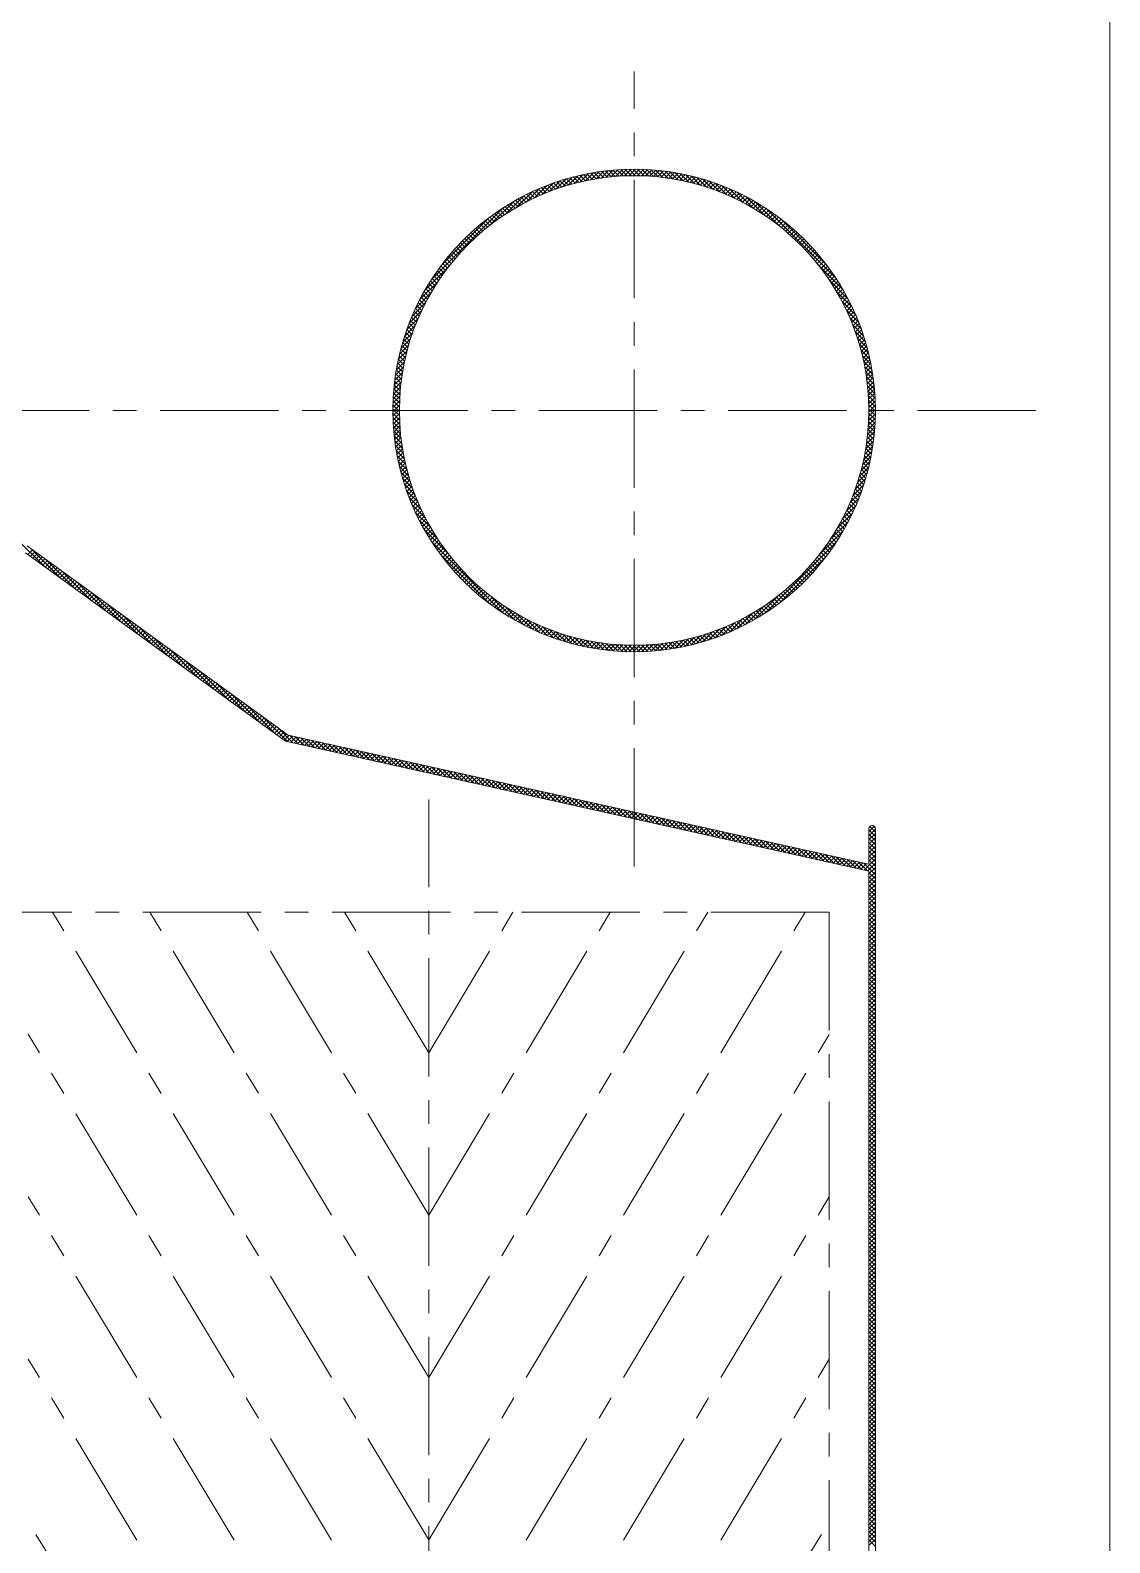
# Model space of a CAD drawing. Header units: millimetres. Extents: x 3384 to 3978, y 1077 to 1497.
# Drawn here: x 3756.69 to 3779.5, y 1166.04 to 1198 of the extents above; entities that cross this region are included whole.
import ezdxf

# ---------------------------------------------------------------- set-up
doc = ezdxf.new("R2010")
doc.units = ezdxf.units.MM
doc.linetypes.add('CENTERX2', pattern=[4, 2.5, -0.5, 0.5, -0.5])
for name, color, linetype, lineweight, true_color in [('1', 1, 'Continuous', 18, 0xff0000), ('2', 2, 'Continuous', 18, 0xffff00), ('3', 3, 'CENTERX2', 18, 0x00ff00)]:
    doc.layers.add(name, color=color, linetype=linetype, lineweight=lineweight, true_color=true_color)
pattern_1 = [(45, (3302.078216, 652.85658), (-0.0449012806, 0.0449012806), []), (135, (3302.078216, 652.85658), (-0.0449012806, -0.0449012806), [])]

msp = doc.modelspace()

# ---------------------------------------------------------------- hatches: boundary and pattern name
at = {"layer": '2'}
h = msp.add_hatch(dxfattribs=at)
h.set_pattern_fill('ANSI37', color=256, scale=0.02, style=0)
h.set_pattern_definition(pattern_1)
edge = h.paths.add_edge_path(flags=0)
edge.add_line((3769.45127, 1195.06188), (3769.45127, 1194.92349))
edge.add_arc((3769.45127, 1189.96409), 4.9594, 90, 180)
edge.add_line((3764.49186, 1189.96409), (3764.35347, 1189.96409))
edge.add_arc((3769.45127, 1189.96409), 5.09779, 90, 180, ccw=False)
edge = h.paths.add_edge_path(flags=0)
edge.add_arc((3769.45127, 1189.96409), 5.09779, 0, 90, ccw=False)
edge.add_line((3774.54906, 1189.96409), (3774.41067, 1189.96409))
edge.add_arc((3769.45127, 1189.96409), 4.9594, 0, 90)
edge.add_line((3769.45127, 1194.92349), (3769.45127, 1195.06188))
edge = h.paths.add_edge_path(flags=0)
edge.add_arc((3769.45127, 1189.96409), 5.09779, 90, 180, ccw=False)
edge.add_line((3769.45127, 1195.06188), (3769.45127, 1194.92349))
edge.add_arc((3769.45127, 1189.96409), 4.9594, 90, 180)
edge.add_arc((3769.45127, 1189.96409), 4.9594, 180, 270)
edge.add_line((3769.45127, 1185.00469), (3769.45127, 1184.8663))
edge.add_arc((3769.45127, 1189.96409), 5.09779, 180, 270, ccw=False)
edge = h.paths.add_edge_path(flags=0)
edge.add_arc((3769.45127, 1189.96409), 4.9594, 270, 360)
edge.add_arc((3769.45127, 1189.96409), 4.9594, 0, 90)
edge.add_line((3769.45127, 1194.92349), (3769.45127, 1195.06188))
edge.add_arc((3769.45127, 1189.96409), 5.09779, 0, 90, ccw=False)
edge.add_arc((3769.45127, 1189.96409), 5.09779, 270, 360, ccw=False)
edge.add_line((3769.45127, 1184.8663), (3769.45127, 1185.00469))
h = msp.add_hatch(dxfattribs=at)
h.set_pattern_fill('ANSI37', color=256, scale=0.02, style=0)
h.set_pattern_definition(pattern_1)
edge = h.paths.add_edge_path(flags=0)
edge.add_line((3769.45127, 1194.92349), (3769.45127, 1195.06188))
edge.add_arc((3769.45127, 1189.96409), 5.09779, 0, 90, ccw=False)
edge.add_line((3774.54906, 1189.96409), (3774.41067, 1189.96409))
edge.add_arc((3769.45127, 1189.96409), 4.9594, 0, 90)
edge = h.paths.add_edge_path(flags=0)
edge.add_line((3769.45127, 1195.06188), (3769.45127, 1194.92349))
edge.add_arc((3769.45127, 1189.96409), 4.9594, 90, 180)
edge.add_line((3764.49186, 1189.96409), (3764.35347, 1189.96409))
edge.add_arc((3769.45127, 1189.96409), 5.09779, 90, 180, ccw=False)

# ---------------------------------------------------------------- linework, layer by layer
at = {"layer": '1'}
for p, q in [((3779.49994, 1198.8697), (3779.49994, 1133.61893)), ((3769.45127, 1194.95708), (3769.45127, 1194.95708)), ((3756.62563, 1187.10424), (3762.14022, 1183.10807)), ((3756.59234, 1186.95745), (3762.0822, 1182.97921)), ((3762.0822, 1182.97921), (3774.41067, 1180.23439)), ((3762.14022, 1183.10807), (3774.41067, 1180.37617)), ((3774.41067, 1181.12887), (3774.41067, 1180.37617)), ((3774.54906, 1181.12887), (3774.54906, 1151.33151)), ((3774.41067, 1180.23439), (3774.41067, 1152.25424))]:
    msp.add_line(p, q, dxfattribs=at)
for radius in [5.09779, 4.9594]:
    msp.add_circle((3769.45127, 1189.96409), radius, dxfattribs=at)
msp.add_arc((3774.47986, 1181.12887), 0.06919, 0, 180, dxfattribs=at)
at = {"layer": '2'}
for p, q in [((3756.99138, 1186.66829), (3756.39096, 1187.2687)), ((3756.64286, 1186.92084), (3756.74196, 1187.01994)), ((3756.69493, 1186.88311), (3756.79403, 1186.98221)), ((3757.31752, 1186.43195), (3756.69684, 1187.05264)), ((3756.747, 1186.84538), (3756.8461, 1186.94447)), ((3756.79907, 1186.80765), (3756.89817, 1186.90674)), ((3756.85114, 1186.76991), (3756.95024, 1186.86901)), ((3756.90321, 1186.73218), (3757.00231, 1186.83128)), ((3756.95528, 1186.69445), (3757.05438, 1186.79354)), ((3757.00735, 1186.65672), (3757.10645, 1186.75581)), ((3757.64367, 1186.19561), (3757.02298, 1186.8163)), ((3757.05942, 1186.61898), (3757.15852, 1186.71808)), ((3757.11149, 1186.58125), (3757.21058, 1186.68035)), ((3757.16356, 1186.54352), (3757.26265, 1186.64261)), ((3757.21563, 1186.50579), (3757.31472, 1186.60488)), ((3757.2677, 1186.46805), (3757.36679, 1186.56715)), ((3757.31977, 1186.43032), (3757.41886, 1186.52942)), ((3757.96981, 1185.95927), (3757.34912, 1186.57996)), ((3757.37184, 1186.39259), (3757.47093, 1186.49168)), ((3757.42391, 1186.35486), (3757.523, 1186.45395)), ((3757.47598, 1186.31712), (3757.57507, 1186.41622)), ((3757.52805, 1186.27939), (3757.62714, 1186.37849)), ((3758.29595, 1185.72293), (3757.67526, 1186.34362)), ((3757.58012, 1186.24166), (3757.67921, 1186.34075)), ((3757.63219, 1186.20392), (3757.73128, 1186.30302)), ((3757.68426, 1186.16619), (3757.78335, 1186.26529)), ((3757.73633, 1186.12846), (3757.83542, 1186.22756)), ((3757.7884, 1186.09073), (3757.88749, 1186.18982)), ((3757.84047, 1186.05299), (3757.93956, 1186.15209)), ((3757.89254, 1186.01526), (3757.99163, 1186.11436)), ((3757.94461, 1185.97753), (3758.0437, 1186.07662)), ((3757.99668, 1185.9398), (3758.09577, 1186.03889)), ((3758.62209, 1185.48659), (3758.0014, 1186.10728)), ((3758.04875, 1185.90206), (3758.14784, 1186.00116)), ((3758.10082, 1185.86433), (3758.19991, 1185.96343)), ((3758.15289, 1185.8266), (3758.25198, 1185.92569)), ((3758.20496, 1185.78887), (3758.30405, 1185.88796)), ((3758.25703, 1185.75113), (3758.35612, 1185.85023)), ((3758.3091, 1185.7134), (3758.40819, 1185.8125)), ((3758.94824, 1185.25025), (3758.32755, 1185.87094)), ((3758.36117, 1185.67567), (3758.46026, 1185.77476)), ((3758.41324, 1185.63794), (3758.51233, 1185.73703)), ((3758.46531, 1185.6002), (3758.5644, 1185.6993)), ((3758.51738, 1185.56247), (3758.61647, 1185.66157)), ((3758.56945, 1185.52474), (3758.66854, 1185.62383)), ((3758.62152, 1185.48701), (3758.72061, 1185.5861)), ((3759.27438, 1185.01391), (3758.65369, 1185.6346)), ((3758.67359, 1185.44927), (3758.77268, 1185.54837)), ((3758.72566, 1185.41154), (3758.82475, 1185.51064)), ((3758.77773, 1185.37381), (3758.87682, 1185.4729)), ((3758.8298, 1185.33607), (3758.92889, 1185.43517)), ((3758.88187, 1185.29834), (3758.98096, 1185.39744)), ((3759.60052, 1184.77757), (3758.97983, 1185.39826)), ((3758.93394, 1185.26061), (3759.03303, 1185.35971)), ((3758.98601, 1185.22288), (3759.0851, 1185.32197)), ((3759.03808, 1185.18514), (3759.13717, 1185.28424)), ((3759.09015, 1185.14741), (3759.18924, 1185.24651)), ((3759.14222, 1185.10968), (3759.24131, 1185.20877)), ((3759.19429, 1185.07195), (3759.29338, 1185.17104)), ((3759.24636, 1185.03421), (3759.34545, 1185.13331)), ((3759.29843, 1184.99648), (3759.39752, 1185.09558)), ((3759.92666, 1184.54123), (3759.30597, 1185.16192)), ((3759.3505, 1184.95875), (3759.44959, 1185.05784)), ((3759.40257, 1184.92102), (3759.50166, 1185.02011)), ((3759.45464, 1184.88328), (3759.55373, 1184.98238)), ((3759.50671, 1184.84555), (3759.6058, 1184.94465)), ((3759.55878, 1184.80782), (3759.65787, 1184.90691)), ((3759.61085, 1184.77009), (3759.70994, 1184.86918)), ((3760.25281, 1184.30489), (3759.63212, 1184.92558)), ((3759.66292, 1184.73235), (3759.76201, 1184.83145)), ((3759.71499, 1184.69462), (3759.81408, 1184.79372)), ((3759.76706, 1184.65689), (3759.86615, 1184.75598)), ((3759.81913, 1184.61916), (3759.91822, 1184.71825)), ((3759.8712, 1184.58142), (3759.97029, 1184.68052)), ((3759.92327, 1184.54369), (3760.02236, 1184.64279)), ((3760.57895, 1184.06855), (3759.95826, 1184.68924)), ((3759.97534, 1184.50596), (3760.07443, 1184.60505)), ((3760.02741, 1184.46822), (3760.1265, 1184.56732)), ((3760.07948, 1184.43049), (3760.17857, 1184.52959)), ((3760.13155, 1184.39276), (3760.23064, 1184.49186)), ((3760.18362, 1184.35503), (3760.28271, 1184.45412)), ((3760.90509, 1183.83221), (3760.2844, 1184.4529)), ((3760.23569, 1184.31729), (3760.33478, 1184.41639)), ((3760.28776, 1184.27956), (3760.38685, 1184.37866)), ((3760.33983, 1184.24183), (3760.43892, 1184.34092)), ((3760.3919, 1184.2041), (3760.49099, 1184.30319)), ((3760.44397, 1184.16636), (3760.54306, 1184.26546)), ((3760.49604, 1184.12863), (3760.59513, 1184.22773)), ((3760.54811, 1184.0909), (3760.6472, 1184.18999)), ((3760.60018, 1184.05317), (3760.69927, 1184.15226)), ((3761.23123, 1183.59587), (3760.61054, 1184.21656)), ((3760.65225, 1184.01543), (3760.75134, 1184.11453)), ((3760.70432, 1183.9777), (3760.80341, 1184.0768)), ((3760.75639, 1183.93997), (3760.85548, 1184.03906)), ((3760.80846, 1183.90224), (3760.90755, 1184.00133)), ((3760.86053, 1183.8645), (3760.95962, 1183.9636)), ((3760.9126, 1183.82677), (3761.01169, 1183.92587)), ((3761.55738, 1183.35953), (3760.93669, 1183.98022)), ((3760.96467, 1183.78904), (3761.06376, 1183.88813)), ((3761.01674, 1183.75131), (3761.11583, 1183.8504)), ((3761.06881, 1183.71357), (3761.1679, 1183.81267)), ((3761.12088, 1183.67584), (3761.21997, 1183.77494)), ((3761.17295, 1183.63811), (3761.27204, 1183.7372)), ((3761.22502, 1183.60037), (3761.32411, 1183.69947)), ((3761.88352, 1183.12319), (3761.26283, 1183.74388)), ((3761.27709, 1183.56264), (3761.37618, 1183.66174)), ((3761.32916, 1183.52491), (3761.42825, 1183.62401)), ((3761.38123, 1183.48718), (3761.48032, 1183.58627)), ((3761.4333, 1183.44944), (3761.53239, 1183.54854)), ((3761.48537, 1183.41171), (3761.58446, 1183.51081)), ((3761.53744, 1183.37398), (3761.63653, 1183.47307)), ((3762.12735, 1182.96916), (3761.58897, 1183.50754)), ((3761.58951, 1183.33625), (3761.6886, 1183.43534)), ((3761.64158, 1183.29851), (3761.74067, 1183.39761)), ((3761.69365, 1183.26078), (3761.79274, 1183.35988)), ((3761.74572, 1183.22305), (3761.84481, 1183.32214)), ((3761.79779, 1183.18532), (3761.89688, 1183.28441)), ((3761.84986, 1183.14758), (3761.94895, 1183.24668)), ((3761.90192, 1183.10985), (3762.00102, 1183.20895)), ((3762.24287, 1182.94344), (3761.91511, 1183.2712)), ((3761.95399, 1183.07212), (3762.05309, 1183.17121)), ((3762.00606, 1183.03439), (3762.10516, 1183.13348)), ((3762.05813, 1182.99665), (3762.16421, 1183.10273)), ((3762.1217, 1182.97042), (3762.23766, 1183.08638)), ((3762.35839, 1182.91772), (3762.17601, 1183.10011)), ((3762.19515, 1182.95407), (3762.31111, 1183.07003)), ((3762.2686, 1182.93771), (3762.38456, 1183.05367)), ((3762.47392, 1182.892), (3762.29153, 1183.07439)), ((3762.34205, 1182.92136), (3762.45801, 1183.03732)), ((3762.58944, 1182.86628), (3762.40706, 1183.04867)), ((3762.4155, 1182.90501), (3762.53146, 1183.02097)), ((3762.48895, 1182.88865), (3762.60491, 1183.00461)), ((3762.70496, 1182.84056), (3762.52258, 1183.02295)), ((3762.5624, 1182.8723), (3762.67836, 1182.98826)), ((3762.63585, 1182.85595), (3762.75181, 1182.97191)), ((3762.82048, 1182.81484), (3762.6381, 1182.99723)), ((3762.7093, 1182.8396), (3762.82526, 1182.95556)), ((3762.93601, 1182.78912), (3762.75362, 1182.97151)), ((3762.78275, 1182.82324), (3762.89871, 1182.9392)), ((3762.8562, 1182.80689), (3762.97216, 1182.92285)), ((3763.05153, 1182.7634), (3762.86915, 1182.94579)), ((3762.92965, 1182.79054), (3763.04561, 1182.9065)), ((3763.16705, 1182.73768), (3762.98467, 1182.92006)), ((3763.0031, 1182.77418), (3763.11906, 1182.89014)), ((3763.07655, 1182.75783), (3763.19251, 1182.87379)), ((3763.28258, 1182.71196), (3763.10019, 1182.89434)), ((3763.15, 1182.74148), (3763.26596, 1182.85744)), ((3763.3981, 1182.68624), (3763.21571, 1182.86862)), ((3763.22345, 1182.72512), (3763.33941, 1182.84109)), ((3763.51362, 1182.66052), (3763.33124, 1182.8429)), ((3763.2969, 1182.70877), (3763.41286, 1182.82473)), ((3763.37035, 1182.69242), (3763.48631, 1182.80838)), ((3763.4438, 1182.67607), (3763.55976, 1182.79203)), ((3763.62914, 1182.6348), (3763.44676, 1182.81718)), ((3763.51725, 1182.65971), (3763.63321, 1182.77567)), ((3763.74467, 1182.60908), (3763.56228, 1182.79146)), ((3763.5907, 1182.64336), (3763.70666, 1182.75932)), ((3763.66415, 1182.62701), (3763.78011, 1182.74297)), ((3763.86019, 1182.58336), (3763.6778, 1182.76574)), ((3763.7376, 1182.61065), (3763.85356, 1182.72661)), ((3763.97571, 1182.55764), (3763.79333, 1182.74002)), ((3763.81104, 1182.5943), (3763.92701, 1182.71026)), ((3763.88449, 1182.57795), (3764.00045, 1182.69391)), ((3764.09123, 1182.53192), (3763.90885, 1182.7143)), ((3763.95794, 1182.5616), (3764.0739, 1182.67756)), ((3764.20676, 1182.5062), (3764.02437, 1182.68858)), ((3764.03139, 1182.54524), (3764.14735, 1182.6612)), ((3764.10484, 1182.52889), (3764.2208, 1182.64485)), ((3764.32228, 1182.48048), (3764.13989, 1182.66286)), ((3764.17829, 1182.51254), (3764.29425, 1182.6285)), ((3764.25174, 1182.49618), (3764.3677, 1182.61214)), ((3764.4378, 1182.45476), (3764.25542, 1182.63714)), ((3764.32519, 1182.47983), (3764.44115, 1182.59579)), ((3764.55332, 1182.42904), (3764.37094, 1182.61142)), ((3764.39864, 1182.46348), (3764.5146, 1182.57944)), ((3764.47209, 1182.44713), (3764.58805, 1182.56309)), ((3764.66885, 1182.40332), (3764.48646, 1182.5857)), ((3764.54554, 1182.43077), (3764.6615, 1182.54673)), ((3764.78437, 1182.3776), (3764.60199, 1182.55998)), ((3764.61899, 1182.41442), (3764.73495, 1182.53038)), ((3764.69244, 1182.39807), (3764.8084, 1182.51403)), ((3764.89989, 1182.35188), (3764.71751, 1182.53426)), ((3765.01541, 1182.32616), (3764.83303, 1182.50854)), ((3764.76589, 1182.38171), (3764.88185, 1182.49767)), ((3764.83934, 1182.36536), (3764.9553, 1182.48132)), ((3764.91279, 1182.34901), (3765.02875, 1182.46497)), ((3765.13094, 1182.30044), (3764.94855, 1182.48282)), ((3764.98624, 1182.33266), (3765.1022, 1182.44862)), ((3765.05969, 1182.3163), (3765.17565, 1182.43226)), ((3765.24646, 1182.27472), (3765.06408, 1182.4571)), ((3765.13314, 1182.29995), (3765.2491, 1182.41591)), ((3765.36198, 1182.249), (3765.1796, 1182.43138)), ((3765.20659, 1182.2836), (3765.32255, 1182.39956)), ((3765.28004, 1182.26724), (3765.396, 1182.3832)), ((3765.47751, 1182.22328), (3765.29512, 1182.40566)), ((3765.35349, 1182.25089), (3765.46945, 1182.36685)), ((3765.59303, 1182.19756), (3765.41064, 1182.37994)), ((3765.42694, 1182.23454), (3765.5429, 1182.3505)), ((3765.50039, 1182.21818), (3765.61635, 1182.33415)), ((3765.70855, 1182.17184), (3765.52617, 1182.35422)), ((3765.57384, 1182.20183), (3765.6898, 1182.31779)), ((3765.82407, 1182.14612), (3765.64169, 1182.3285)), ((3765.64729, 1182.18548), (3765.76325, 1182.30144)), ((3765.72074, 1182.16913), (3765.8367, 1182.28509)), ((3765.9396, 1182.1204), (3765.75721, 1182.30278)), ((3765.79419, 1182.15277), (3765.91015, 1182.26873)), ((3765.86764, 1182.13642), (3765.9836, 1182.25238)), ((3766.05512, 1182.09468), (3765.87273, 1182.27706)), ((3765.94108, 1182.12007), (3766.05705, 1182.23603)), ((3766.17064, 1182.06896), (3765.98826, 1182.25134)), ((3766.01453, 1182.10371), (3766.13049, 1182.21967)), ((3766.08798, 1182.08736), (3766.20394, 1182.20332)), ((3766.28616, 1182.04324), (3766.10378, 1182.22562)), ((3766.40169, 1182.01752), (3766.2193, 1182.1999)), ((3766.16143, 1182.07101), (3766.27739, 1182.18697)), ((3766.23488, 1182.05466), (3766.35084, 1182.17062)), ((3766.30833, 1182.0383), (3766.42429, 1182.15426)), ((3766.51721, 1181.9918), (3766.33482, 1182.17418)), ((3766.38178, 1182.02195), (3766.49774, 1182.13791)), ((3766.63273, 1181.96608), (3766.45035, 1182.14846)), ((3766.45523, 1182.0056), (3766.57119, 1182.12156)), ((3766.52868, 1181.98924), (3766.64464, 1182.1052)), ((3766.74825, 1181.94036), (3766.56587, 1182.12274)), ((3766.60213, 1181.97289), (3766.71809, 1182.08885)), ((3766.67558, 1181.95654), (3766.79154, 1182.0725)), ((3766.86378, 1181.91464), (3766.68139, 1182.09702)), ((3766.74903, 1181.94019), (3766.86499, 1182.05615)), ((3766.9793, 1181.88892), (3766.79692, 1182.0713)), ((3766.82248, 1181.92383), (3766.93844, 1182.03979)), ((3766.89593, 1181.90748), (3767.01189, 1182.02344)), ((3767.09482, 1181.8632), (3766.91244, 1182.04558)), ((3766.96938, 1181.89113), (3767.08534, 1182.00709)), ((3767.21034, 1181.83748), (3767.02796, 1182.01986)), ((3767.04283, 1181.87477), (3767.15879, 1181.99073)), ((3767.11628, 1181.85842), (3767.23224, 1181.97438)), ((3767.32587, 1181.81176), (3767.14348, 1181.99414)), ((3767.18973, 1181.84207), (3767.30569, 1181.95803)), ((3767.44139, 1181.78604), (3767.25901, 1181.96842)), ((3767.26318, 1181.82572), (3767.37914, 1181.94168)), ((3767.33663, 1181.80936), (3767.45259, 1181.92532)), ((3767.55691, 1181.76032), (3767.37453, 1181.9427)), ((3767.41008, 1181.79301), (3767.52604, 1181.90897)), ((3767.48353, 1181.77666), (3767.59949, 1181.89262)), ((3767.67244, 1181.7346), (3767.49005, 1181.91698)), ((3767.55698, 1181.7603), (3767.67294, 1181.87626)), ((3767.78796, 1181.70888), (3767.60557, 1181.89126)), ((3767.63043, 1181.74395), (3767.74639, 1181.85991)), ((3767.70388, 1181.7276), (3767.81984, 1181.84356)), ((3767.90348, 1181.68316), (3767.7211, 1181.86554)), ((3767.77733, 1181.71124), (3767.89329, 1181.82721)), ((3768.019, 1181.65744), (3767.83662, 1181.83982)), ((3767.85078, 1181.69489), (3767.96674, 1181.81085)), ((3767.92423, 1181.67854), (3768.04019, 1181.7945)), ((3768.13453, 1181.63172), (3767.95214, 1181.8141)), ((3767.99768, 1181.66219), (3768.11364, 1181.77815)), ((3768.25005, 1181.606), (3768.06766, 1181.78838)), ((3768.07112, 1181.64583), (3768.18709, 1181.76179)), ((3768.14457, 1181.62948), (3768.26053, 1181.74544)), ((3768.36557, 1181.58028), (3768.18319, 1181.76266)), ((3768.21802, 1181.61313), (3768.33398, 1181.72909)), ((3768.29147, 1181.59677), (3768.40743, 1181.71273)), ((3768.48109, 1181.55456), (3768.29871, 1181.73694)), ((3768.36492, 1181.58042), (3768.48088, 1181.69638)), ((3768.59662, 1181.52884), (3768.41423, 1181.71122)), ((3768.43837, 1181.56407), (3768.55433, 1181.68003)), ((3768.51182, 1181.54772), (3768.62778, 1181.66368)), ((3768.71214, 1181.50312), (3768.52975, 1181.6855)), ((3768.58527, 1181.53136), (3768.70123, 1181.64732)), ((3768.82766, 1181.4774), (3768.64528, 1181.65978)), ((3768.65872, 1181.51501), (3768.77468, 1181.63097)), ((3768.73217, 1181.49866), (3768.84813, 1181.61462)), ((3768.94318, 1181.45168), (3768.7608, 1181.63406)), ((3768.80562, 1181.4823), (3768.92158, 1181.59826)), ((3769.05871, 1181.42596), (3768.87632, 1181.60834)), ((3768.87907, 1181.46595), (3768.99503, 1181.58191)), ((3768.95252, 1181.4496), (3769.06848, 1181.56556)), ((3769.17423, 1181.40024), (3768.99185, 1181.58262)), ((3769.28975, 1181.37452), (3769.10737, 1181.5569)), ((3769.02597, 1181.43325), (3769.14193, 1181.54921)), ((3769.09942, 1181.41689), (3769.21538, 1181.53285)), ((3769.17287, 1181.40054), (3769.28883, 1181.5165)), ((3769.40527, 1181.3488), (3769.22289, 1181.53118)), ((3769.24632, 1181.38419), (3769.36228, 1181.50015)), ((3769.31977, 1181.36783), (3769.43573, 1181.48379)), ((3769.5208, 1181.32308), (3769.33841, 1181.50546)), ((3769.39322, 1181.35148), (3769.50918, 1181.46744)), ((3769.63632, 1181.29736), (3769.45394, 1181.47974)), ((3769.46667, 1181.33513), (3769.58263, 1181.45109)), ((3769.54012, 1181.31877), (3769.65608, 1181.43474)), ((3769.75184, 1181.27164), (3769.56946, 1181.45402)), ((3769.61357, 1181.30242), (3769.72953, 1181.41838)), ((3769.86737, 1181.24592), (3769.68498, 1181.4283)), ((3769.68702, 1181.28607), (3769.80298, 1181.40203)), ((3769.76047, 1181.26972), (3769.87643, 1181.38568)), ((3769.98289, 1181.2202), (3769.8005, 1181.40258)), ((3769.83392, 1181.25336), (3769.94988, 1181.36932)), ((3769.90737, 1181.23701), (3770.02333, 1181.35297)), ((3770.09841, 1181.19448), (3769.91603, 1181.37686)), ((3769.98082, 1181.22066), (3770.09678, 1181.33662)), ((3770.21393, 1181.16876), (3770.03155, 1181.35114)), ((3770.05427, 1181.2043), (3770.17023, 1181.32027)), ((3770.12772, 1181.18795), (3770.24368, 1181.30391)), ((3770.32946, 1181.14304), (3770.14707, 1181.32542)), ((3770.20116, 1181.1716), (3770.31713, 1181.28756)), ((3770.44498, 1181.11732), (3770.26259, 1181.2997)), ((3770.27461, 1181.15525), (3770.39057, 1181.27121)), ((3770.34806, 1181.13889), (3770.46402, 1181.25485)), ((3770.5605, 1181.0916), (3770.37812, 1181.27398)), ((3770.42151, 1181.12254), (3770.53747, 1181.2385)), ((3770.67602, 1181.06588), (3770.49364, 1181.24826)), ((3770.49496, 1181.10619), (3770.61092, 1181.22215)), ((3770.56841, 1181.08983), (3770.68437, 1181.20579)), ((3770.79155, 1181.04016), (3770.60916, 1181.22254)), ((3770.64186, 1181.07348), (3770.75782, 1181.18944)), ((3770.71531, 1181.05713), (3770.83127, 1181.17309)), ((3770.90707, 1181.01444), (3770.72469, 1181.19682)), ((3770.78876, 1181.04078), (3770.90472, 1181.15674)), ((3771.02259, 1180.98872), (3770.84021, 1181.1711)), ((3770.86221, 1181.02442), (3770.97817, 1181.14038)), ((3770.93566, 1181.00807), (3771.05162, 1181.12403)), ((3771.13811, 1180.963), (3770.95573, 1181.14538)), ((3771.00911, 1180.99172), (3771.12507, 1181.10768)), ((3771.25364, 1180.93728), (3771.07125, 1181.11966)), ((3771.08256, 1180.97536), (3771.19852, 1181.09132)), ((3771.15601, 1180.95901), (3771.27197, 1181.07497)), ((3771.36916, 1180.91156), (3771.18678, 1181.09394)), ((3771.22946, 1180.94266), (3771.34542, 1181.05862)), ((3771.48468, 1180.88584), (3771.3023, 1181.06822)), ((3771.30291, 1180.92631), (3771.41887, 1181.04227)), ((3771.37636, 1180.90995), (3771.49232, 1181.02591)), ((3771.60021, 1180.86012), (3771.41782, 1181.0425)), ((3771.44981, 1180.8936), (3771.56577, 1181.00956)), ((3771.52326, 1180.87725), (3771.63922, 1180.99321)), ((3771.71573, 1180.83439), (3771.53334, 1181.01678)), ((3771.59671, 1180.86089), (3771.71267, 1180.97685)), ((3771.83125, 1180.80867), (3771.64887, 1180.99106)), ((3771.67016, 1180.84454), (3771.78612, 1180.9605)), ((3771.74361, 1180.82819), (3771.85957, 1180.94415)), ((3771.94677, 1180.78295), (3771.76439, 1180.96534)), ((3771.81706, 1180.81183), (3771.93302, 1180.9278)), ((3772.0623, 1180.75723), (3771.87991, 1180.93962)), ((3771.89051, 1180.79548), (3772.00647, 1180.91144)), ((3772.17782, 1180.73151), (3771.99543, 1180.9139)), ((3774.41067, 1181.07058), (3774.52303, 1181.18295)), ((3774.41067, 1180.98078), (3774.54906, 1181.11917)), ((3774.54906, 1180.96455), (3774.41067, 1181.10294)), ((3774.41067, 1180.89098), (3774.54906, 1181.02937)), ((3774.54906, 1180.87475), (3774.41067, 1181.01313)), ((3774.41067, 1180.80117), (3774.54906, 1180.93956)), ((3774.54906, 1180.78494), (3774.41067, 1180.92333)), ((3774.54906, 1181.05435), (3774.42835, 1181.17506)), ((3774.5468, 1181.14641), (3774.49741, 1181.1958)), ((3771.96396, 1180.77913), (3772.07992, 1180.89509)), ((3772.03741, 1180.76278), (3772.15337, 1180.87874)), ((3772.11086, 1180.74642), (3772.22682, 1180.86238)), ((3772.29334, 1180.70579), (3772.11096, 1180.88818)), ((3772.18431, 1180.73007), (3772.30027, 1180.84603)), ((3772.40886, 1180.68007), (3772.22648, 1180.86246)), ((3772.25776, 1180.71372), (3772.37372, 1180.82968)), ((3772.3312, 1180.69736), (3772.44717, 1180.81332)), ((3772.52439, 1180.65435), (3772.342, 1180.83674)), ((3772.40465, 1180.68101), (3772.52061, 1180.79697)), ((3772.63991, 1180.62863), (3772.45752, 1180.81102)), ((3772.4781, 1180.66466), (3772.59406, 1180.78062)), ((3772.55155, 1180.64831), (3772.66751, 1180.76427)), ((3772.75543, 1180.60291), (3772.57305, 1180.7853)), ((3772.625, 1180.63195), (3772.74096, 1180.74791)), ((3772.87095, 1180.57719), (3772.68857, 1180.75958)), ((3772.69845, 1180.6156), (3772.81441, 1180.73156)), ((3772.7719, 1180.59925), (3772.88786, 1180.71521)), ((3772.98648, 1180.55147), (3772.80409, 1180.73386)), ((3772.84535, 1180.58289), (3772.96131, 1180.69885)), ((3772.9188, 1180.56654), (3773.03476, 1180.6825)), ((3773.102, 1180.52575), (3772.91962, 1180.70814)), ((3772.99225, 1180.55019), (3773.10821, 1180.66615)), ((3773.21752, 1180.50003), (3773.03514, 1180.68242)), ((3773.0657, 1180.53384), (3773.18166, 1180.6498)), ((3773.13915, 1180.51748), (3773.25511, 1180.63344)), ((3773.33304, 1180.47431), (3773.15066, 1180.6567)), ((3773.2126, 1180.50113), (3773.32856, 1180.61709)), ((3773.44857, 1180.44859), (3773.26618, 1180.63098)), ((3773.28605, 1180.48478), (3773.40201, 1180.60074)), ((3773.56409, 1180.42287), (3773.38171, 1180.60526)), ((3774.41067, 1180.71137), (3774.54906, 1180.84976)), ((3774.54906, 1180.69514), (3774.41067, 1180.83353)), ((3774.41067, 1180.62157), (3774.54906, 1180.75996)), ((3774.54906, 1180.60534), (3774.41067, 1180.74373)), ((3774.41067, 1180.53177), (3774.54906, 1180.67016)), ((3774.54906, 1180.51553), (3774.41067, 1180.65392)), ((3773.3595, 1180.46842), (3773.47546, 1180.58438)), ((3773.43295, 1180.45207), (3773.54891, 1180.56803)), ((3773.67961, 1180.39715), (3773.49723, 1180.57954)), ((3773.5064, 1180.43572), (3773.62236, 1180.55168)), ((3773.57985, 1180.41937), (3773.69581, 1180.53533)), ((3773.79514, 1180.37143), (3773.61275, 1180.55382)), ((3773.6533, 1180.40301), (3773.76926, 1180.51897)), ((3773.72675, 1180.38666), (3773.84271, 1180.50262)), ((3773.91066, 1180.34571), (3773.72827, 1180.5281)), ((3773.8002, 1180.37031), (3773.91616, 1180.48627)), ((3774.02618, 1180.31999), (3773.8438, 1180.50238)), ((3773.87365, 1180.35395), (3773.98961, 1180.46991)), ((3773.9471, 1180.3376), (3774.06306, 1180.45356)), ((3774.1417, 1180.29427), (3773.95932, 1180.47666)), ((3774.02055, 1180.32125), (3774.13651, 1180.43721)), ((3774.25723, 1180.26855), (3774.07484, 1180.45094)), ((3774.094, 1180.30489), (3774.20996, 1180.42086)), ((3774.16745, 1180.28854), (3774.28341, 1180.4045)), ((3774.37275, 1180.24283), (3774.19036, 1180.42522)), ((3774.2409, 1180.27219), (3774.35686, 1180.38815)), ((3774.54906, 1180.15632), (3774.30589, 1180.3995)), ((3774.31435, 1180.25584), (3774.54906, 1180.49055)), ((3774.3878, 1180.23948), (3774.54906, 1180.40075)), ((3774.41067, 1180.44196), (3774.54906, 1180.58035)), ((3774.54906, 1180.42573), (3774.41067, 1180.56412)), ((3774.54906, 1180.33593), (3774.41067, 1180.47432)), ((3774.54906, 1180.24613), (3774.41067, 1180.38452)), ((3774.41067, 1180.17256), (3774.54906, 1180.31094)), ((3774.41067, 1180.08275), (3774.54906, 1180.22114)), ((3774.54906, 1180.06652), (3774.41067, 1180.20491)), ((3774.41067, 1179.99295), (3774.54906, 1180.13134)), ((3774.54906, 1179.97672), (3774.41067, 1180.11511)), ((3774.41067, 1179.90315), (3774.54906, 1180.04154)), ((3774.54906, 1179.88692), (3774.41067, 1180.02531)), ((3774.41067, 1179.81335), (3774.54906, 1179.95173)), ((3774.54906, 1179.79711), (3774.41067, 1179.9355)), ((3774.41067, 1179.72354), (3774.54906, 1179.86193)), ((3774.54906, 1179.70731), (3774.41067, 1179.8457)), ((3774.41067, 1179.63374), (3774.54906, 1179.77213)), ((3774.54906, 1179.61751), (3774.41067, 1179.7559)), ((3774.41067, 1179.54394), (3774.54906, 1179.68233)), ((3774.54906, 1179.52771), (3774.41067, 1179.6661)), ((3774.41067, 1179.45413), (3774.54906, 1179.59252)), ((3774.54906, 1179.4379), (3774.41067, 1179.57629)), ((3774.41067, 1179.36433), (3774.54906, 1179.50272)), ((3774.54906, 1179.3481), (3774.41067, 1179.48649)), ((3774.41067, 1179.27453), (3774.54906, 1179.41292)), ((3774.54906, 1179.2583), (3774.41067, 1179.39669)), ((3774.41067, 1179.18473), (3774.54906, 1179.32312)), ((3774.54906, 1179.1685), (3774.41067, 1179.30689)), ((3774.41067, 1179.09492), (3774.54906, 1179.23331)), ((3774.54906, 1179.07869), (3774.41067, 1179.21708)), ((3774.41067, 1179.00512), (3774.54906, 1179.14351)), ((3774.54906, 1178.98889), (3774.41067, 1179.12728)), ((3774.41067, 1178.91532), (3774.54906, 1179.05371)), ((3774.54906, 1178.89909), (3774.41067, 1179.03748)), ((3774.41067, 1178.82552), (3774.54906, 1178.96391)), ((3774.54906, 1178.80929), (3774.41067, 1178.94768)), ((3774.41067, 1178.73571), (3774.54906, 1178.8741)), ((3774.54906, 1178.71948), (3774.41067, 1178.85787)), ((3774.41067, 1178.64591), (3774.54906, 1178.7843)), ((3774.54906, 1178.62968), (3774.41067, 1178.76807)), ((3774.41067, 1178.55611), (3774.54906, 1178.6945)), ((3774.54906, 1178.53988), (3774.41067, 1178.67827)), ((3774.41067, 1178.46631), (3774.54906, 1178.6047)), ((3774.54906, 1178.45008), (3774.41067, 1178.58847)), ((3774.41067, 1178.3765), (3774.54906, 1178.51489)), ((3774.54906, 1178.36027), (3774.41067, 1178.49866)), ((3774.41067, 1178.2867), (3774.54906, 1178.42509)), ((3774.54906, 1178.27047), (3774.41067, 1178.40886)), ((3774.41067, 1178.1969), (3774.54906, 1178.33529)), ((3774.54906, 1178.18067), (3774.41067, 1178.31906)), ((3774.41067, 1178.1071), (3774.54906, 1178.24549)), ((3774.54906, 1178.09087), (3774.41067, 1178.22926)), ((3774.41067, 1178.01729), (3774.54906, 1178.15568)), ((3774.54906, 1178.00106), (3774.41067, 1178.13945)), ((3774.41067, 1177.92749), (3774.54906, 1178.06588)), ((3774.54906, 1177.91126), (3774.41067, 1178.04965)), ((3774.41067, 1177.83769), (3774.54906, 1177.97608)), ((3774.54906, 1177.82146), (3774.41067, 1177.95985)), ((3774.41067, 1177.74789), (3774.54906, 1177.88628)), ((3774.54906, 1177.73166), (3774.41067, 1177.87004)), ((3774.41067, 1177.65808), (3774.54906, 1177.79647)), ((3774.54906, 1177.64185), (3774.41067, 1177.78024)), ((3774.41067, 1177.56828), (3774.54906, 1177.70667)), ((3774.54906, 1177.55205), (3774.41067, 1177.69044)), ((3774.41067, 1177.47848), (3774.54906, 1177.61687)), ((3774.54906, 1177.46225), (3774.41067, 1177.60064)), ((3774.41067, 1177.38868), (3774.54906, 1177.52707)), ((3774.54906, 1177.37245), (3774.41067, 1177.51083)), ((3774.41067, 1177.29887), (3774.54906, 1177.43726)), ((3774.54906, 1177.28264), (3774.41067, 1177.42103)), ((3774.41067, 1177.20907), (3774.54906, 1177.34746)), ((3774.54906, 1177.19284), (3774.41067, 1177.33123)), ((3774.41067, 1177.11927), (3774.54906, 1177.25766)), ((3774.54906, 1177.10304), (3774.41067, 1177.24143)), ((3774.41067, 1177.02947), (3774.54906, 1177.16786)), ((3774.54906, 1177.01323), (3774.41067, 1177.15162)), ((3774.41067, 1176.93966), (3774.54906, 1177.07805)), ((3774.54906, 1176.92343), (3774.41067, 1177.06182)), ((3774.41067, 1176.84986), (3774.54906, 1176.98825)), ((3774.54906, 1176.83363), (3774.41067, 1176.97202)), ((3774.41067, 1176.76006), (3774.54906, 1176.89845)), ((3774.54906, 1176.74383), (3774.41067, 1176.88222)), ((3774.41067, 1176.67026), (3774.54906, 1176.80865)), ((3774.54906, 1176.65402), (3774.41067, 1176.79241)), ((3774.41067, 1176.58045), (3774.54906, 1176.71884)), ((3774.54906, 1176.56422), (3774.41067, 1176.70261)), ((3774.41067, 1176.49065), (3774.54906, 1176.62904)), ((3774.54906, 1176.47442), (3774.41067, 1176.61281)), ((3774.41067, 1176.40085), (3774.54906, 1176.53924)), ((3774.54906, 1176.38462), (3774.41067, 1176.52301)), ((3774.41067, 1176.31105), (3774.54906, 1176.44943)), ((3774.54906, 1176.29481), (3774.41067, 1176.4332)), ((3774.41067, 1176.22124), (3774.54906, 1176.35963)), ((3774.54906, 1176.20501), (3774.41067, 1176.3434)), ((3774.41067, 1176.13144), (3774.54906, 1176.26983)), ((3774.54906, 1176.11521), (3774.41067, 1176.2536)), ((3774.41067, 1176.04164), (3774.54906, 1176.18003)), ((3774.54906, 1176.02541), (3774.41067, 1176.1638)), ((3774.41067, 1175.95184), (3774.54906, 1176.09022)), ((3774.54906, 1175.9356), (3774.41067, 1176.07399)), ((3774.41067, 1175.86203), (3774.54906, 1176.00042)), ((3774.54906, 1175.8458), (3774.41067, 1175.98419)), ((3774.41067, 1175.77223), (3774.54906, 1175.91062)), ((3774.54906, 1175.756), (3774.41067, 1175.89439)), ((3774.41067, 1175.68243), (3774.54906, 1175.82082)), ((3774.54906, 1175.6662), (3774.41067, 1175.80459)), ((3774.41067, 1175.59262), (3774.54906, 1175.73101)), ((3774.54906, 1175.57639), (3774.41067, 1175.71478)), ((3774.41067, 1175.50282), (3774.54906, 1175.64121)), ((3774.54906, 1175.48659), (3774.41067, 1175.62498)), ((3774.41067, 1175.41302), (3774.54906, 1175.55141)), ((3774.54906, 1175.39679), (3774.41067, 1175.53518)), ((3774.41067, 1175.32322), (3774.54906, 1175.46161)), ((3774.54906, 1175.30699), (3774.41067, 1175.44538)), ((3774.41067, 1175.23341), (3774.54906, 1175.3718)), ((3774.54906, 1175.21718), (3774.41067, 1175.35557)), ((3774.41067, 1175.14361), (3774.54906, 1175.282)), ((3774.54906, 1175.12738), (3774.41067, 1175.26577)), ((3774.41067, 1175.05381), (3774.54906, 1175.1922)), ((3774.54906, 1175.03758), (3774.41067, 1175.17597)), ((3774.41067, 1174.96401), (3774.54906, 1175.1024)), ((3774.54906, 1174.94778), (3774.41067, 1175.08617)), ((3774.41067, 1174.8742), (3774.54906, 1175.01259)), ((3774.54906, 1174.85797), (3774.41067, 1174.99636)), ((3774.41067, 1174.7844), (3774.54906, 1174.92279)), ((3774.54906, 1174.76817), (3774.41067, 1174.90656)), ((3774.41067, 1174.6946), (3774.54906, 1174.83299)), ((3774.54906, 1174.67837), (3774.41067, 1174.81676)), ((3774.41067, 1174.6048), (3774.54906, 1174.74319)), ((3774.54906, 1174.58857), (3774.41067, 1174.72696)), ((3774.41067, 1174.51499), (3774.54906, 1174.65338)), ((3774.54906, 1174.49876), (3774.41067, 1174.63715)), ((3774.41067, 1174.42519), (3774.54906, 1174.56358)), ((3774.54906, 1174.40896), (3774.41067, 1174.54735)), ((3774.41067, 1174.33539), (3774.54906, 1174.47378)), ((3774.54906, 1174.31916), (3774.41067, 1174.45755)), ((3774.41067, 1174.24559), (3774.54906, 1174.38398)), ((3774.54906, 1174.22936), (3774.41067, 1174.36775)), ((3774.41067, 1174.15578), (3774.54906, 1174.29417)), ((3774.54906, 1174.13955), (3774.41067, 1174.27794)), ((3774.41067, 1174.06598), (3774.54906, 1174.20437)), ((3774.54906, 1174.04975), (3774.41067, 1174.18814)), ((3774.41067, 1173.97618), (3774.54906, 1174.11457)), ((3774.54906, 1173.95995), (3774.41067, 1174.09834)), ((3774.41067, 1173.88638), (3774.54906, 1174.02477)), ((3774.54906, 1173.87015), (3774.41067, 1174.00853)), ((3774.41067, 1173.79657), (3774.54906, 1173.93496)), ((3774.54906, 1173.78034), (3774.41067, 1173.91873)), ((3774.41067, 1173.70677), (3774.54906, 1173.84516)), ((3774.54906, 1173.69054), (3774.41067, 1173.82893)), ((3774.41067, 1173.61697), (3774.54906, 1173.75536)), ((3774.54906, 1173.60074), (3774.41067, 1173.73913)), ((3774.41067, 1173.52717), (3774.54906, 1173.66556)), ((3774.54906, 1173.51094), (3774.41067, 1173.64932)), ((3774.41067, 1173.43736), (3774.54906, 1173.57575)), ((3774.54906, 1173.42113), (3774.41067, 1173.55952)), ((3774.41067, 1173.34756), (3774.54906, 1173.48595)), ((3774.54906, 1173.33133), (3774.41067, 1173.46972)), ((3774.41067, 1173.25776), (3774.54906, 1173.39615)), ((3774.54906, 1173.24153), (3774.41067, 1173.37992)), ((3774.41067, 1173.16796), (3774.54906, 1173.30635)), ((3774.54906, 1173.15172), (3774.41067, 1173.29011)), ((3774.41067, 1173.07815), (3774.54906, 1173.21654)), ((3774.54906, 1173.06192), (3774.41067, 1173.20031)), ((3774.41067, 1172.98835), (3774.54906, 1173.12674)), ((3774.54906, 1172.97212), (3774.41067, 1173.11051)), ((3774.41067, 1172.89855), (3774.54906, 1173.03694)), ((3774.54906, 1172.88232), (3774.41067, 1173.02071)), ((3774.41067, 1172.80875), (3774.54906, 1172.94713)), ((3774.54906, 1172.79251), (3774.41067, 1172.9309)), ((3774.41067, 1172.71894), (3774.54906, 1172.85733)), ((3774.54906, 1172.70271), (3774.41067, 1172.8411)), ((3774.41067, 1172.62914), (3774.54906, 1172.76753)), ((3774.54906, 1172.61291), (3774.41067, 1172.7513)), ((3774.41067, 1172.53934), (3774.54906, 1172.67773)), ((3774.54906, 1172.52311), (3774.41067, 1172.6615)), ((3774.41067, 1172.44954), (3774.54906, 1172.58792)), ((3774.54906, 1172.4333), (3774.41067, 1172.57169)), ((3774.41067, 1172.35973), (3774.54906, 1172.49812)), ((3774.54906, 1172.3435), (3774.41067, 1172.48189)), ((3774.41067, 1172.26993), (3774.54906, 1172.40832)), ((3774.54906, 1172.2537), (3774.41067, 1172.39209)), ((3774.41067, 1172.18013), (3774.54906, 1172.31852)), ((3774.54906, 1172.1639), (3774.41067, 1172.30229)), ((3774.41067, 1172.09032), (3774.54906, 1172.22871)), ((3774.54906, 1172.07409), (3774.41067, 1172.21248)), ((3774.41067, 1172.00052), (3774.54906, 1172.13891)), ((3774.54906, 1171.98429), (3774.41067, 1172.12268)), ((3774.41067, 1171.91072), (3774.54906, 1172.04911)), ((3774.54906, 1171.89449), (3774.41067, 1172.03288)), ((3774.41067, 1171.82092), (3774.54906, 1171.95931)), ((3774.54906, 1171.80469), (3774.41067, 1171.94308)), ((3774.41067, 1171.73111), (3774.54906, 1171.8695)), ((3774.54906, 1171.71488), (3774.41067, 1171.85327)), ((3774.41067, 1171.64131), (3774.54906, 1171.7797)), ((3774.54906, 1171.62508), (3774.41067, 1171.76347)), ((3774.41067, 1171.55151), (3774.54906, 1171.6899)), ((3774.54906, 1171.53528), (3774.41067, 1171.67367)), ((3774.41067, 1171.46171), (3774.54906, 1171.6001)), ((3774.54906, 1171.44548), (3774.41067, 1171.58387)), ((3774.41067, 1171.3719), (3774.54906, 1171.51029)), ((3774.54906, 1171.35567), (3774.41067, 1171.49406)), ((3774.41067, 1171.2821), (3774.54906, 1171.42049)), ((3774.54906, 1171.26587), (3774.41067, 1171.40426)), ((3774.41067, 1171.1923), (3774.54906, 1171.33069)), ((3774.54906, 1171.17607), (3774.41067, 1171.31446)), ((3774.41067, 1171.1025), (3774.54906, 1171.24089)), ((3774.54906, 1171.08627), (3774.41067, 1171.22466)), ((3774.41067, 1171.01269), (3774.54906, 1171.15108)), ((3774.54906, 1170.99646), (3774.41067, 1171.13485)), ((3774.41067, 1170.92289), (3774.54906, 1171.06128)), ((3774.54906, 1170.90666), (3774.41067, 1171.04505)), ((3774.41067, 1170.83309), (3774.54906, 1170.97148)), ((3774.54906, 1170.81686), (3774.41067, 1170.95525)), ((3774.41067, 1170.74329), (3774.54906, 1170.88168)), ((3774.54906, 1170.72706), (3774.41067, 1170.86545)), ((3774.41067, 1170.65348), (3774.54906, 1170.79187)), ((3774.54906, 1170.63725), (3774.41067, 1170.77564)), ((3774.41067, 1170.56368), (3774.54906, 1170.70207)), ((3774.54906, 1170.54745), (3774.41067, 1170.68584)), ((3774.41067, 1170.47388), (3774.54906, 1170.61227)), ((3774.54906, 1170.45765), (3774.41067, 1170.59604)), ((3774.41067, 1170.38408), (3774.54906, 1170.52247)), ((3774.54906, 1170.36785), (3774.41067, 1170.50623)), ((3774.41067, 1170.29427), (3774.54906, 1170.43266)), ((3774.54906, 1170.27804), (3774.41067, 1170.41643)), ((3774.41067, 1170.20447), (3774.54906, 1170.34286)), ((3774.54906, 1170.18824), (3774.41067, 1170.32663)), ((3774.41067, 1170.11467), (3774.54906, 1170.25306)), ((3774.54906, 1170.09844), (3774.41067, 1170.23683)), ((3774.41067, 1170.02487), (3774.54906, 1170.16326)), ((3774.54906, 1170.00864), (3774.41067, 1170.14702)), ((3774.41067, 1169.93506), (3774.54906, 1170.07345)), ((3774.54906, 1169.91883), (3774.41067, 1170.05722)), ((3774.41067, 1169.84526), (3774.54906, 1169.98365)), ((3774.54906, 1169.82903), (3774.41067, 1169.96742)), ((3774.41067, 1169.75546), (3774.54906, 1169.89385)), ((3774.54906, 1169.73923), (3774.41067, 1169.87762)), ((3774.41067, 1169.66566), (3774.54906, 1169.80405)), ((3774.54906, 1169.64942), (3774.41067, 1169.78781)), ((3774.41067, 1169.57585), (3774.54906, 1169.71424)), ((3774.54906, 1169.55962), (3774.41067, 1169.69801)), ((3774.41067, 1169.48605), (3774.54906, 1169.62444)), ((3774.54906, 1169.46982), (3774.41067, 1169.60821)), ((3774.41067, 1169.39625), (3774.54906, 1169.53464)), ((3774.54906, 1169.38002), (3774.41067, 1169.51841)), ((3774.41067, 1169.30645), (3774.54906, 1169.44484)), ((3774.54906, 1169.29021), (3774.41067, 1169.4286)), ((3774.41067, 1169.21664), (3774.54906, 1169.35503)), ((3774.54906, 1169.20041), (3774.41067, 1169.3388)), ((3774.41067, 1169.12684), (3774.54906, 1169.26523)), ((3774.54906, 1169.11061), (3774.41067, 1169.249)), ((3774.41067, 1169.03704), (3774.54906, 1169.17543)), ((3774.54906, 1169.02081), (3774.41067, 1169.1592)), ((3774.41067, 1168.94724), (3774.54906, 1169.08562)), ((3774.54906, 1168.931), (3774.41067, 1169.06939)), ((3774.41067, 1168.85743), (3774.54906, 1168.99582)), ((3774.54906, 1168.8412), (3774.41067, 1168.97959)), ((3774.41067, 1168.76763), (3774.54906, 1168.90602)), ((3774.54906, 1168.7514), (3774.41067, 1168.88979)), ((3774.41067, 1168.67783), (3774.54906, 1168.81622)), ((3774.54906, 1168.6616), (3774.41067, 1168.79999)), ((3774.41067, 1168.58803), (3774.54906, 1168.72641)), ((3774.54906, 1168.57179), (3774.41067, 1168.71018)), ((3774.41067, 1168.49822), (3774.54906, 1168.63661)), ((3774.54906, 1168.48199), (3774.41067, 1168.62038)), ((3774.41067, 1168.40842), (3774.54906, 1168.54681)), ((3774.54906, 1168.39219), (3774.41067, 1168.53058)), ((3774.41067, 1168.31862), (3774.54906, 1168.45701)), ((3774.54906, 1168.30239), (3774.41067, 1168.44078)), ((3774.41067, 1168.22881), (3774.54906, 1168.3672)), ((3774.54906, 1168.21258), (3774.41067, 1168.35097)), ((3774.41067, 1168.13901), (3774.54906, 1168.2774)), ((3774.54906, 1168.12278), (3774.41067, 1168.26117)), ((3774.41067, 1168.04921), (3774.54906, 1168.1876)), ((3774.54906, 1168.03298), (3774.41067, 1168.17137)), ((3774.41067, 1167.95941), (3774.54906, 1168.0978)), ((3774.54906, 1167.94318), (3774.41067, 1168.08157)), ((3774.41067, 1167.8696), (3774.54906, 1168.00799)), ((3774.54906, 1167.85337), (3774.41067, 1167.99176)), ((3774.41067, 1167.7798), (3774.54906, 1167.91819)), ((3774.54906, 1167.76357), (3774.41067, 1167.90196)), ((3774.41067, 1167.69), (3774.54906, 1167.82839)), ((3774.54906, 1167.67377), (3774.41067, 1167.81216)), ((3774.41067, 1167.6002), (3774.54906, 1167.73859)), ((3774.54906, 1167.58397), (3774.41067, 1167.72236)), ((3774.41067, 1167.51039), (3774.54906, 1167.64878)), ((3774.54906, 1167.49416), (3774.41067, 1167.63255)), ((3774.41067, 1167.42059), (3774.54906, 1167.55898)), ((3774.54906, 1167.40436), (3774.41067, 1167.54275)), ((3774.41067, 1167.33079), (3774.54906, 1167.46918)), ((3774.54906, 1167.31456), (3774.41067, 1167.45295)), ((3774.41067, 1167.24099), (3774.54906, 1167.37938)), ((3774.54906, 1167.22476), (3774.41067, 1167.36315)), ((3774.41067, 1167.15118), (3774.54906, 1167.28957)), ((3774.54906, 1167.13495), (3774.41067, 1167.27334)), ((3774.41067, 1167.06138), (3774.54906, 1167.19977)), ((3774.54906, 1167.04515), (3774.41067, 1167.18354)), ((3774.41067, 1166.97158), (3774.54906, 1167.10997)), ((3774.54906, 1166.95535), (3774.41067, 1167.09374)), ((3774.41067, 1166.88178), (3774.54906, 1167.02017)), ((3774.54906, 1166.86555), (3774.41067, 1167.00394)), ((3774.41067, 1166.79197), (3774.54906, 1166.93036)), ((3774.54906, 1166.77574), (3774.41067, 1166.91413)), ((3774.41067, 1166.70217), (3774.54906, 1166.84056)), ((3774.54906, 1166.68594), (3774.41067, 1166.82433)), ((3774.41067, 1166.61237), (3774.54906, 1166.75076)), ((3774.54906, 1166.59614), (3774.41067, 1166.73453)), ((3774.41067, 1166.52257), (3774.54906, 1166.66096)), ((3774.54906, 1166.50634), (3774.41067, 1166.64472)), ((3774.41067, 1166.43276), (3774.54906, 1166.57115)), ((3774.54906, 1166.41653), (3774.41067, 1166.55492)), ((3774.41067, 1166.34296), (3774.54906, 1166.48135)), ((3774.54906, 1166.32673), (3774.41067, 1166.46512)), ((3774.41067, 1166.25316), (3774.54906, 1166.39155)), ((3774.54906, 1166.23693), (3774.41067, 1166.37532)), ((3774.41067, 1166.16336), (3774.54906, 1166.30175)), ((3774.54906, 1166.14713), (3774.41067, 1166.28551)), ((3774.41067, 1166.07355), (3774.54906, 1166.21194)), ((3774.54906, 1166.05732), (3774.41067, 1166.19571)), ((3774.41067, 1165.98375), (3774.54906, 1166.12214)), ((3774.54906, 1165.96752), (3774.41067, 1166.10591))]:
    msp.add_line(p, q, dxfattribs=at)
at = {"layer": '3'}
for p, q in [((3769.45127, 1180.33274), (3769.45127, 1197.12203)), ((3777.93764, 1189.96409), (3734.07018, 1189.96409)), ((3765.11127, 1151.89225), (3765.11127, 1181.74263)), ((3773.56969, 1179.36753), (3739.73284, 1179.36753)), ((3765.11127, 1166.10323), (3757.16107, 1179.36753)), ((3765.11127, 1169.53458), (3759.21772, 1179.36753)), ((3765.11127, 1172.96593), (3761.27436, 1179.36753)), ((3765.11127, 1176.39728), (3763.331, 1179.36753)), ((3765.11127, 1176.39728), (3766.89154, 1179.36753)), ((3765.11127, 1172.96593), (3768.94818, 1179.36753)), ((3765.11127, 1169.53458), (3771.00482, 1179.36753)), ((3765.11127, 1166.10323), (3773.06146, 1179.36753)), ((3773.56969, 1179.36753), (3773.56969, 1152.9272)), ((3765.11127, 1162.67187), (3756.65127, 1176.78675)), ((3765.11127, 1162.67187), (3773.56969, 1176.78412)), ((3765.11127, 1159.24051), (3756.65127, 1173.35539)), ((3765.11127, 1159.24051), (3773.56969, 1173.35276)), ((3765.11127, 1155.80915), (3756.65127, 1169.92403)), ((3765.11127, 1155.80915), (3773.56969, 1169.9214)), ((3764.78197, 1152.9272), (3756.65127, 1166.49267)), ((3765.44057, 1152.9272), (3773.56969, 1166.49004))]:
    msp.add_line(p, q, dxfattribs=at)

doc.saveas('drawing.dxf')
